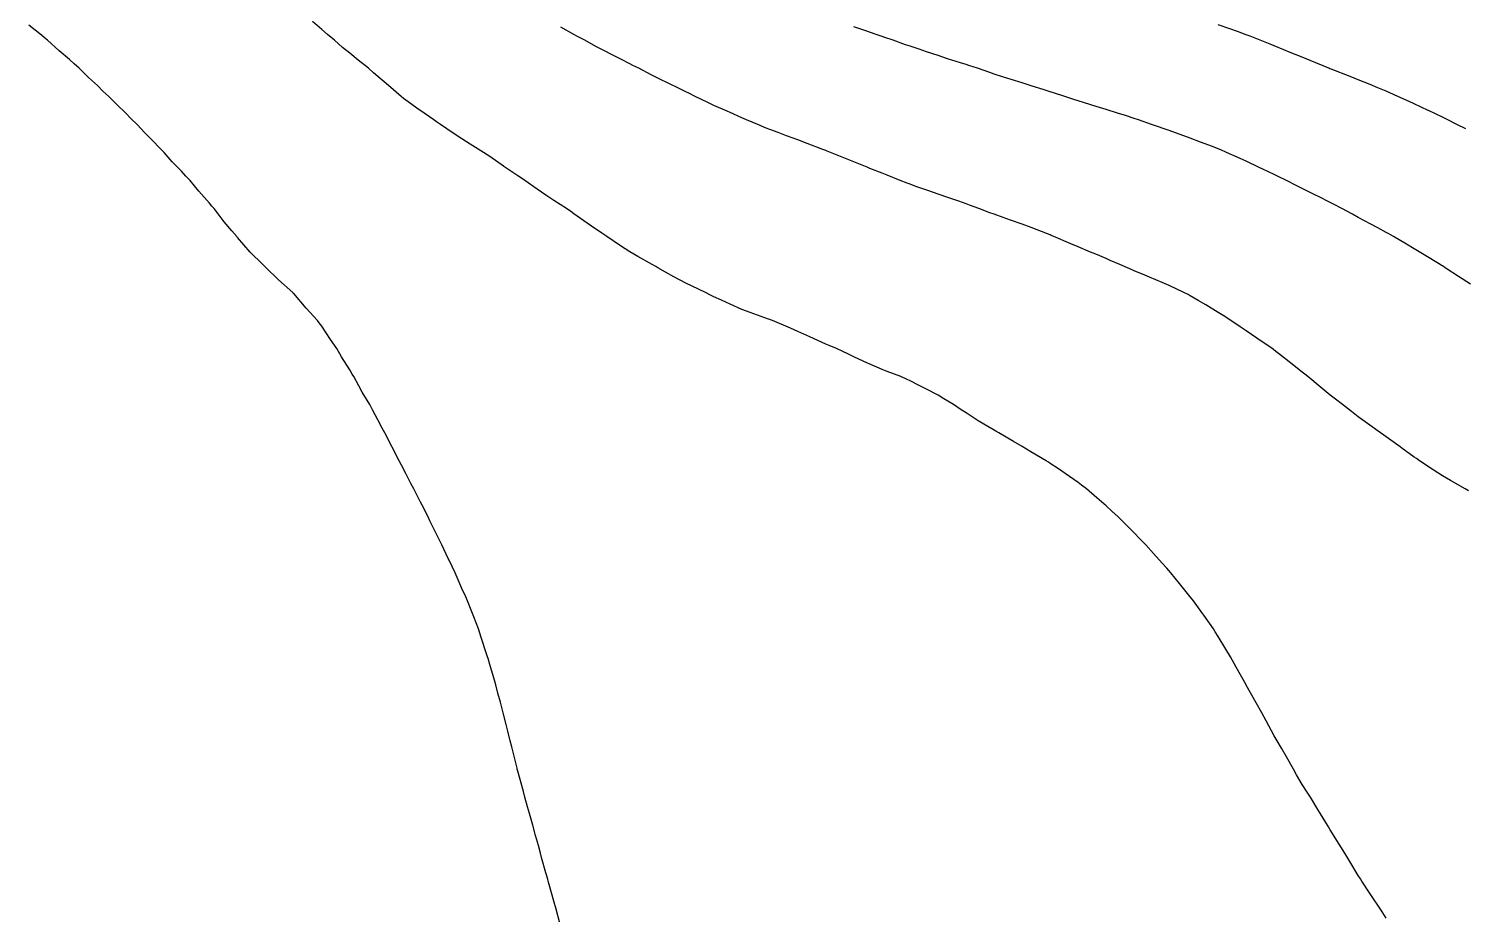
# Model space of a CAD drawing. Extents: x -717077 to -715000, y -984627 to -984000.
# Drawn here: x -715807 to -715755.7, y -984335.7 to -984304.1 of the extents above; entities that cross this region are included whole.
import ezdxf

# ---------------------------------------------------------------- set-up
doc = ezdxf.new("R2010")
doc.units = 0
doc.layers.add('buffer_B1_0_1_clip', color=7, linetype='Continuous')

msp = doc.modelspace()

# ---------------------------------------------------------------- linework, layer by layer
at = {"layer": 'buffer_B1_0_1_clip'}
for points in [[(-715787.991, -984335.996), (-715788.126, -984335.501), (-715788.207, -984335.212), (-715788.375, -984334.622), (-715788.409, -984334.501), (-715788.429, -984334.434), (-715788.496, -984334.21), (-715788.648, -984333.653), (-715788.689, -984333.501), (-715788.763, -984333.234), (-715788.864, -984332.869), (-715788.965, -984332.501), (-715789.081, -984332.086), (-715789.146, -984331.85), (-715789.244, -984331.501), (-715789.298, -984331.303), (-715789.496, -984330.575), (-715789.514, -984330.501), (-715789.521, -984330.476), (-715789.709, -984329.714), (-715789.763, -984329.501), (-715789.852, -984329.145), (-715789.909, -984328.914), (-715790.013, -984328.501), (-715790.115, -984328.12), (-715790.205, -984327.792), (-715790.283, -984327.501), (-715790.33, -984327.335), (-715790.496, -984326.773), (-715790.555, -984326.56), (-715790.572, -984326.501), (-715790.609, -984326.388), (-715790.799, -984325.804), (-715790.9, -984325.501), (-715791.067, -984325.072), (-715791.162, -984324.835), (-715791.294, -984324.501), (-715791.357, -984324.362), (-715791.496, -984324.058), (-715791.662, -984323.666), (-715791.731, -984323.501), (-715791.949, -984323.048), (-715791.98, -984322.984), (-715792.207, -984322.501), (-715792.306, -984322.31), (-715792.496, -984321.932), (-715792.635, -984321.64), (-715792.7, -984321.501), (-715792.912, -984321.085), (-715792.969, -984320.974), (-715793.203, -984320.501), (-715793.309, -984320.313), (-715793.496, -984319.959), (-715793.651, -984319.656), (-715793.726, -984319.501), (-715793.983, -984319.013), (-715793.992, -984318.997), (-715794.245, -984318.501), (-715794.335, -984318.339), (-715794.496, -984318.038), (-715794.684, -984317.688), (-715794.78, -984317.501), (-715795.047, -984317.052), (-715795.17, -984316.827), (-715795.352, -984316.501), (-715795.409, -984316.413), (-715795.496, -984316.261), (-715795.788, -984315.793), (-715795.96, -984315.501), (-715796.178, -984315.182), (-715796.496, -984314.701), (-715796.581, -984314.586), (-715796.642, -984314.501), (-715797.05, -984314.055), (-715797.496, -984313.537), (-715797.514, -984313.518), (-715797.53, -984313.501), (-715798.039, -984313.044), (-715798.496, -984312.601), (-715798.547, -984312.552), (-715798.593, -984312.501), (-715799.052, -984312.056), (-715799.496, -984311.539), (-715799.514, -984311.519), (-715799.529, -984311.501), (-715799.702, -984311.295), (-715799.972, -984310.976), (-715800.338, -984310.501), (-715800.414, -984310.419), (-715800.496, -984310.317), (-715800.883, -984309.888), (-715801.196, -984309.501), (-715801.345, -984309.35), (-715801.496, -984309.174), (-715801.828, -984308.833), (-715802.116, -984308.501), (-715802.309, -984308.314), (-715802.496, -984308.107), (-715802.804, -984307.808), (-715803.086, -984307.501), (-715803.298, -984307.302), (-715803.496, -984307.089), (-715803.801, -984306.806), (-715804.095, -984306.501), (-715804.306, -984306.31), (-715804.496, -984306.113), (-715804.821, -984305.826), (-715805.152, -984305.501), (-715805.336, -984305.341), (-715805.496, -984305.183), (-715805.87, -984304.874), (-715806.283, -984304.501), (-715806.4, -984304.405), (-715806.496, -984304.318), (-715806.953, -984303.958)], [(-715758.496, -984335.82), (-715758.623, -984335.628), (-715758.708, -984335.501), (-715759.02, -984335.025), (-715759.115, -984334.881), (-715759.366, -984334.501), (-715759.417, -984334.422), (-715759.496, -984334.299), (-715759.796, -984333.8), (-715759.98, -984333.501), (-715760.174, -984333.179), (-715760.496, -984332.669), (-715760.557, -984332.562), (-715760.593, -984332.501), (-715760.747, -984332.249), (-715760.936, -984331.941), (-715761.206, -984331.501), (-715761.321, -984331.326), (-715761.496, -984331.051), (-715761.698, -984330.703), (-715761.812, -984330.501), (-715762.064, -984330.069), (-715762.24, -984329.756), (-715762.386, -984329.501), (-715762.426, -984329.431), (-715762.496, -984329.311), (-715762.781, -984328.786), (-715762.934, -984328.501), (-715763.141, -984328.145), (-715763.496, -984327.506), (-715763.498, -984327.503), (-715763.499, -984327.501), (-715763.502, -984327.494), (-715763.86, -984326.864), (-715764.062, -984326.501), (-715764.224, -984326.229), (-715764.496, -984325.775), (-715764.6, -984325.605), (-715764.665, -984325.501), (-715765.011, -984325.016), (-715765.084, -984324.912), (-715765.377, -984324.501), (-715765.43, -984324.435), (-715765.496, -984324.352), (-715765.878, -984323.883), (-715766.187, -984323.501), (-715766.334, -984323.339), (-715766.496, -984323.156), (-715766.806, -984322.811), (-715767.082, -984322.501), (-715767.288, -984322.293), (-715767.496, -984322.077), (-715767.783, -984321.788), (-715768.066, -984321.501), (-715768.293, -984321.298), (-715768.496, -984321.113), (-715768.824, -984320.829), (-715769.201, -984320.501), (-715769.37, -984320.375), (-715769.496, -984320.277), (-715769.956, -984319.961), (-715770.201, -984319.796), (-715770.496, -984319.595), (-715770.553, -984319.558), (-715770.638, -984319.501), (-715771.182, -984319.187), (-715771.496, -984318.995), (-715771.808, -984318.813), (-715772.329, -984318.501), (-715772.438, -984318.443), (-715772.496, -984318.411), (-715772.721, -984318.275), (-715773.067, -984318.072), (-715773.496, -984317.792), (-715773.676, -984317.681), (-715773.948, -984317.501), (-715774.291, -984317.296), (-715774.496, -984317.166), (-715774.933, -984316.938), (-715775.189, -984316.807), (-715775.496, -984316.65), (-715775.598, -984316.603), (-715775.826, -984316.501), (-715776.312, -984316.317), (-715776.496, -984316.248), (-715776.949, -984316.047), (-715777.014, -984316.019), (-715777.496, -984315.795), (-715777.698, -984315.702), (-715778.121, -984315.501), (-715778.384, -984315.389), (-715778.496, -984315.341), (-715778.787, -984315.209), (-715779.076, -984315.081), (-715779.496, -984314.885), (-715779.766, -984314.77), (-715780.408, -984314.501), (-715780.472, -984314.477), (-715780.496, -984314.468), (-715780.547, -984314.449), (-715781.204, -984314.209), (-715781.496, -984314.104), (-715781.914, -984313.919), (-715782.22, -984313.776), (-715782.496, -984313.65), (-715782.596, -984313.601), (-715782.795, -984313.501), (-715783.272, -984313.276), (-715783.496, -984313.171), (-715783.931, -984312.936), (-715784.224, -984312.772), (-715784.496, -984312.622), (-715784.572, -984312.577), (-715784.699, -984312.501), (-715785.209, -984312.213), (-715785.496, -984312.05), (-715785.83, -984311.835), (-715786.322, -984311.501), (-715786.427, -984311.432), (-715786.496, -984311.386), (-715786.867, -984311.129), (-715787.02, -984311.024), (-715787.496, -984310.687), (-715787.605, -984310.61), (-715787.76, -984310.501), (-715788.206, -984310.211), (-715788.496, -984310.022), (-715788.806, -984309.811), (-715789.245, -984309.501), (-715789.397, -984309.401), (-715789.496, -984309.334), (-715789.993, -984308.998), (-715790.01, -984308.987), (-715790.496, -984308.652), (-715790.586, -984308.591), (-715790.721, -984308.501), (-715791.198, -984308.203), (-715791.496, -984308.014), (-715791.806, -984307.81), (-715792.261, -984307.501), (-715792.403, -984307.408), (-715792.496, -984307.344), (-715792.992, -984306.997), (-715793.02, -984306.976), (-715793.496, -984306.634), (-715793.571, -984306.575), (-715793.66, -984306.501), (-715794.113, -984306.118), (-715794.496, -984305.788), (-715794.651, -984305.656), (-715794.831, -984305.501), (-715795.2, -984305.204), (-715795.496, -984304.965), (-715795.748, -984304.753), (-715796.039, -984304.501), (-715796.29, -984304.295), (-715796.496, -984304.121), (-715796.827, -984303.831)], [(-715755.567, -984320.572), (-715755.686, -984320.501), (-715756.203, -984320.208), (-715756.496, -984320.044), (-715756.824, -984319.829), (-715757.309, -984319.501), (-715757.421, -984319.426), (-715757.496, -984319.376), (-715757.941, -984319.056), (-715758.005, -984319.01), (-715758.496, -984318.653), (-715758.583, -984318.588), (-715758.7, -984318.501), (-715759.164, -984318.169), (-715759.496, -984317.939), (-715759.743, -984317.748), (-715760.058, -984317.501), (-715760.304, -984317.309), (-715760.496, -984317.16), (-715760.858, -984316.863), (-715761.298, -984316.501), (-715761.407, -984316.412), (-715761.496, -984316.342), (-715761.965, -984315.97), (-715762.24, -984315.756), (-715762.496, -984315.557), (-715762.528, -984315.533), (-715762.572, -984315.501), (-715763.118, -984315.123), (-715763.496, -984314.87), (-715763.717, -984314.722), (-715764.047, -984314.501), (-715764.319, -984314.324), (-715764.496, -984314.21), (-715764.939, -984313.944), (-715765.216, -984313.78), (-715765.496, -984313.614), (-715765.57, -984313.575), (-715765.719, -984313.501), (-715766.246, -984313.251), (-715766.496, -984313.137), (-715766.944, -984312.949), (-715767.117, -984312.879), (-715767.496, -984312.724), (-715767.651, -984312.656), (-715768.005, -984312.501), (-715768.348, -984312.353), (-715768.496, -984312.29), (-715768.859, -984312.137), (-715769.051, -984312.056), (-715769.496, -984311.872), (-715769.756, -984311.761), (-715770.361, -984311.501), (-715770.456, -984311.461), (-715770.496, -984311.445), (-715770.586, -984311.411), (-715771.178, -984311.183), (-715771.496, -984311.064), (-715771.91, -984310.914), (-715772.176, -984310.821), (-715772.496, -984310.707), (-715772.646, -984310.651), (-715773.044, -984310.501), (-715773.373, -984310.378), (-715773.496, -984310.332), (-715773.753, -984310.243), (-715774.112, -984310.117), (-715774.496, -984309.986), (-715774.856, -984309.861), (-715775.284, -984309.713), (-715775.496, -984309.639), (-715775.596, -984309.601), (-715775.848, -984309.501), (-715776.311, -984309.316), (-715776.496, -984309.242), (-715776.926, -984309.07), (-715777.026, -984309.031), (-715777.496, -984308.843), (-715777.74, -984308.745), (-715778.33, -984308.501), (-715778.448, -984308.453), (-715778.496, -984308.433), (-715778.604, -984308.393), (-715779.173, -984308.178), (-715779.496, -984308.057), (-715779.902, -984307.906), (-715780.202, -984307.794), (-715780.496, -984307.685), (-715780.627, -984307.632), (-715780.933, -984307.501), (-715781.33, -984307.335), (-715781.496, -984307.263), (-715781.918, -984307.078), (-715782.026, -984307.031), (-715782.496, -984306.824), (-715782.715, -984306.72), (-715783.16, -984306.501), (-715783.388, -984306.393), (-715783.496, -984306.341), (-715783.805, -984306.191), (-715784.062, -984306.067), (-715784.496, -984305.856), (-715784.731, -984305.736), (-715785.18, -984305.501), (-715785.391, -984305.396), (-715785.496, -984305.343), (-715785.816, -984305.18), (-715786.055, -984305.059), (-715786.496, -984304.834), (-715786.713, -984304.718), (-715787.108, -984304.501), (-715787.362, -984304.366), (-715787.496, -984304.292), (-715787.963, -984304.034)], [(-715755.496, -984313.199), (-715755.921, -984312.926), (-715756.359, -984312.638), (-715756.496, -984312.548), (-715756.525, -984312.53), (-715756.57, -984312.501), (-715757.149, -984312.154), (-715757.496, -984311.947), (-715757.775, -984311.78), (-715758.243, -984311.501), (-715758.406, -984311.411), (-715758.496, -984311.36), (-715758.801, -984311.196), (-715759.054, -984311.059), (-715759.496, -984310.823), (-715759.704, -984310.709), (-715760.086, -984310.501), (-715760.357, -984310.361), (-715760.496, -984310.29), (-715760.922, -984310.075), (-715761.02, -984310.025), (-715761.496, -984309.787), (-715761.685, -984309.69), (-715762.054, -984309.501), (-715762.351, -984309.356), (-715762.496, -984309.285), (-715762.901, -984309.095), (-715763.03, -984309.035), (-715763.496, -984308.818), (-715763.715, -984308.72), (-715764.199, -984308.501), (-715764.407, -984308.411), (-715764.496, -984308.372), (-715764.704, -984308.292), (-715765.125, -984308.13), (-715765.496, -984307.987), (-715765.855, -984307.86), (-715766.288, -984307.709), (-715766.496, -984307.635), (-715766.596, -984307.6), (-715766.875, -984307.501), (-715767.337, -984307.342), (-715767.496, -984307.287), (-715767.809, -984307.187), (-715768.092, -984307.096), (-715768.496, -984306.969), (-715768.853, -984306.858), (-715769.266, -984306.73), (-715769.496, -984306.659), (-715769.615, -984306.62), (-715769.972, -984306.501), (-715770.37, -984306.374), (-715770.496, -984306.334), (-715770.738, -984306.259), (-715771.131, -984306.136), (-715771.496, -984306.022), (-715771.892, -984305.897), (-715772.197, -984305.799), (-715772.496, -984305.704), (-715772.649, -984305.653), (-715773.09, -984305.501), (-715773.397, -984305.402), (-715773.496, -984305.37), (-715773.689, -984305.307), (-715774.154, -984305.159), (-715774.496, -984305.048), (-715774.907, -984304.912), (-715775.174, -984304.822), (-715775.496, -984304.715), (-715775.655, -984304.66), (-715776.093, -984304.501), (-715776.395, -984304.4), (-715776.496, -984304.364), (-715776.704, -984304.292), (-715777.14, -984304.144), (-715777.496, -984304.018)], [(-715755.657, -984307.662), (-715755.973, -984307.501), (-715756.322, -984307.327), (-715756.496, -984307.24), (-715756.99, -984307.006), (-715756.998, -984307.003), (-715757.496, -984306.769), (-715757.68, -984306.685), (-715758.086, -984306.501), (-715758.37, -984306.375), (-715758.496, -984306.319), (-715758.803, -984306.194), (-715759.076, -984306.081), (-715759.496, -984305.913), (-715759.79, -984305.795), (-715760.461, -984305.535), (-715760.496, -984305.522), (-715760.511, -984305.515), (-715760.546, -984305.501), (-715761.217, -984305.221), (-715761.496, -984305.107), (-715761.926, -984304.931), (-715762.159, -984304.838), (-715762.496, -984304.701), (-715762.639, -984304.644), (-715762.994, -984304.501), (-715763.354, -984304.358), (-715763.496, -984304.303), (-715763.803, -984304.193), (-715764.086, -984304.091), (-715764.496, -984303.947)]]:
    msp.add_lwpolyline(points, dxfattribs=at)

doc.saveas('drawing.dxf')
